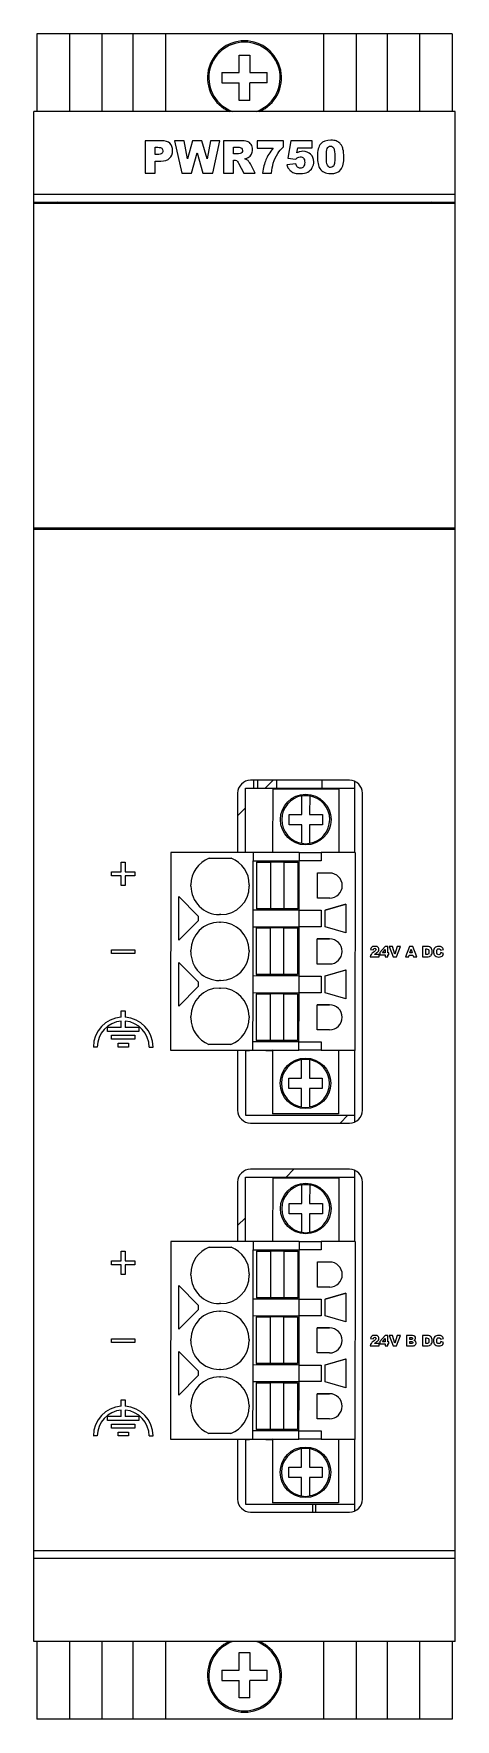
# Model space of a CAD drawing. Header units: inches. Extents: x 0 to 32, y 0 to 130.
import ezdxf

# ---------------------------------------------------------------- set-up
doc = ezdxf.new("R2010")
doc.units = ezdxf.units.IN
doc.header["$LTSCALE"] = 1.21
doc.header["$MEASUREMENT"] = 0
doc.layers.get('0').update_dxf_attribs({"linetype": 'CONTINUOUS'})
for name, color, linetype in [('02___PRT_ALL_AXES', 7, 'CONTINUOUS'), ('03___PRT_ALL_CURVES', 7, 'CONTINUOUS'), ('3_ALL_AXES', 7, 'CONTINUOUS')]:
    doc.layers.add(name, color=color, linetype=linetype)

msp = doc.modelspace()

# ---------------------------------------------------------------- linework, layer by layer
at = {"color": 7, "linetype": 'Continuous'}
for p, q in [((0, 130), (0, 124)), ((32, 130), (32, 124)), ((15.6, 127), (15.6, 128.35)), ((15.6, 128.35), (16.4, 128.35)), ((16.4, 128.35), (16.4, 127)), ((14.25, 127), (14.25, 126.2)), ((14.25, 127), (15.6, 127)), ((14.25, 126.2), (15.6, 126.2)), ((15.6, 124.85), (15.6, 126.2)), ((16.4, 127), (17.75, 127)), ((16.4, 124.85), (16.4, 126.2)), ((17.75, 126.2), (16.4, 126.2)), ((17.75, 126.2), (17.75, 127)), ((16.4, 124.85), (15.6, 124.85)), ((-0.25, 6), (-0.25, 124)), ((32.25, 124), (-0.25, 124)), ((32.25, 6), (32.25, 124)), ((32.25, 117.6), (-0.25, 117.6)), ((-0.25, 117), (32.25, 117)), ((32.25, 116.9), (-0.25, 116.9)), ((-0.25, 91.9), (32.25, 91.9)), ((-0.25, 91.8), (32.25, 91.8)), ((16.07, 66.85), (16.07, 71.82)), ((16.07, 71.82), (24.5, 71.82)), ((16.7, 72.42), (16.7, 71.82)), ((17, 72.42), (17, 71.82)), ((18.18, 71.74), (18.17, 66.85)), ((23.28, 71.73), (18.18, 71.74)), ((18.5, 71.82), (18.5, 72.42)), ((22, 71.82), (22, 72.42)), ((23.28, 71.73), (23.27, 66.83)), ((24.5, 66.84), (24.5, 72.32)), ((15.47, 71.42), (15.47, 66.85)), ((20.42, 69.79), (20.43, 71.21)), ((21.03, 71.21), (21.02, 69.79)), ((19.44, 68.98), (19.44, 69.79)), ((19.44, 69.79), (20.42, 69.79)), ((20.42, 68.98), (19.44, 68.98)), ((20.42, 67.56), (20.42, 68.98)), ((21.02, 69.79), (22.01, 69.79)), ((21.02, 68.98), (21.02, 67.56)), ((22.01, 68.98), (21.02, 68.98)), ((22.01, 69.79), (22.01, 68.98)), ((10.32, 66.85), (10.3, 51.6)), ((16.67, 66.85), (10.32, 66.85)), ((13.27, 66.41), (14.97, 66.41)), ((16.67, 66.85), (16.67, 66.21)), ((20.22, 66.84), (16.67, 66.85)), ((20.22, 66.84), (20.22, 66.2)), ((20.22, 66.84), (21.92, 66.84)), ((24.52, 66.84), (21.92, 66.84)), ((21.92, 66.84), (21.92, 66.2)), ((24.52, 66.84), (24.5, 51.59)), ((16.66, 61.13), (16.67, 66.21)), ((16.67, 66.21), (20.22, 66.2)), ((16.92, 66.11), (16.92, 62.51)), ((16.92, 66.11), (18, 66.11)), ((18, 66.11), (18, 62.51)), ((19.02, 66.11), (18, 66.11)), ((19.02, 66.11), (19.02, 62.51)), ((19.02, 66.11), (20.1, 66.11)), ((20.1, 66.11), (20.1, 62.51)), ((20.21, 61.12), (20.22, 66.2)), ((21.92, 66.2), (20.22, 66.2)), ((21.62, 65.27), (22.57, 65.27)), ((21.62, 63.33), (21.62, 65.27)), ((22.57, 65.26), (21.62, 65.26)), ((22.57, 65.27), (22.57, 65.26)), ((11.87, 64.26), (11.87, 64.36)), ((16.37, 64.36), (16.37, 64.26)), ((10.93, 60.09), (10.94, 63.45)), ((10.94, 63.45), (12.44, 61.95)), ((20.22, 62.4), (16.67, 62.41)), ((16.92, 62.51), (17.52, 62.51)), ((18, 62.51), (16.92, 62.51)), ((17.52, 62.51), (19.5, 62.5)), ((17.52, 62.51), (17.52, 62.51)), ((19.02, 62.51), (18, 62.51)), ((20.1, 62.51), (19.02, 62.51)), ((19.5, 62.51), (20.1, 62.5)), ((19.5, 62.5), (19.5, 62.51)), ((20.22, 62.4), (21.92, 62.4)), ((22.57, 63.33), (21.62, 63.33)), ((22.21, 61.11), (22.22, 62.41)), ((22.22, 62.41), (23.82, 62.87)), ((23.82, 62.86), (22.22, 62.4)), ((23.82, 62.87), (23.81, 60.65)), ((12.43, 61.59), (10.93, 60.09)), ((12.44, 61.95), (12.43, 61.59)), ((14.06, 61.48), (14.16, 61.48)), ((14.17, 62.06), (14.07, 62.06)), ((16.66, 61.13), (20.21, 61.12)), ((16.66, 56.05), (16.66, 61.13)), ((21.91, 61.12), (20.21, 61.12)), ((20.21, 56.04), (20.21, 61.12)), ((21.92, 62.4), (21.91, 61.12)), ((23.81, 60.65), (22.21, 61.11)), ((16.91, 61.03), (17.99, 61.03)), ((16.91, 61.03), (16.91, 57.43)), ((19.01, 61.03), (17.99, 61.03)), ((17.99, 61.03), (17.99, 57.43)), ((19.01, 61.03), (20.09, 61.03)), ((19.01, 61.03), (19.01, 57.43)), ((20.09, 61.03), (20.09, 57.43)), ((21.61, 60.19), (22.56, 60.19)), ((21.61, 58.25), (21.61, 60.19)), ((22.56, 60.18), (21.61, 60.18)), ((22.56, 60.19), (22.56, 60.18)), ((11.86, 59.18), (11.86, 59.28)), ((16.36, 59.28), (16.36, 59.18)), ((10.93, 55.01), (10.93, 58.37)), ((10.93, 58.37), (12.43, 56.87)), ((20.21, 57.32), (16.66, 57.33)), ((16.91, 57.43), (17.51, 57.43)), ((17.99, 57.43), (16.91, 57.43)), ((17.51, 57.43), (19.49, 57.42)), ((17.51, 57.43), (17.51, 57.43)), ((19.01, 57.43), (17.99, 57.43)), ((20.09, 57.43), (19.01, 57.43)), ((19.49, 57.43), (20.09, 57.42)), ((19.49, 57.42), (19.49, 57.43)), ((20.21, 57.32), (21.91, 57.32)), ((22.56, 58.25), (21.61, 58.25)), ((21.91, 57.32), (21.91, 56.04)), ((22.21, 57.33), (23.81, 57.79)), ((23.81, 57.78), (22.21, 57.32)), ((22.21, 56.03), (22.21, 57.33)), ((23.81, 57.79), (23.81, 55.57)), ((12.43, 56.51), (10.93, 55.01)), ((12.43, 56.87), (12.43, 56.51)), ((14.16, 56.98), (14.06, 56.98)), ((14.06, 56.4), (14.16, 56.4)), ((16.65, 51.61), (16.66, 56.05)), ((16.66, 56.05), (20.21, 56.04)), ((16.91, 55.95), (16.9, 52.35)), ((16.91, 55.95), (17.99, 55.95)), ((17.99, 55.95), (17.98, 52.35)), ((19.01, 55.95), (17.99, 55.95)), ((19.01, 55.95), (19, 52.35)), ((19.01, 55.95), (20.09, 55.95)), ((20.09, 55.95), (20.08, 52.35)), ((20.2, 51.6), (20.21, 56.04)), ((21.91, 56.04), (20.21, 56.04)), ((23.81, 55.57), (22.21, 56.03)), ((21.6, 53.17), (21.61, 55.11)), ((21.61, 55.11), (22.56, 55.11)), ((22.56, 55.1), (21.61, 55.1)), ((22.56, 55.11), (22.56, 55.1)), ((11.86, 54.1), (11.86, 54.2)), ((16.36, 54.2), (16.36, 54.1)), ((14.95, 52.05), (13.26, 52.05)), ((20.2, 52.24), (16.65, 52.25)), ((16.9, 52.35), (17.5, 52.35)), ((17.98, 52.35), (16.9, 52.35)), ((17.5, 52.35), (19.48, 52.34)), ((17.5, 52.35), (17.5, 52.35)), ((19, 52.35), (17.98, 52.35)), ((20.08, 52.35), (19, 52.35)), ((19.48, 52.35), (20.08, 52.34)), ((19.48, 52.34), (19.48, 52.35)), ((20.2, 52.24), (21.9, 52.24)), ((22.55, 53.17), (21.6, 53.17)), ((21.9, 52.24), (21.9, 51.6)), ((10.3, 51.61), (16.65, 51.61)), ((17.73, 51.59), (10.3, 51.6)), ((15.47, 51.6), (15.47, 46.98)), ((16.07, 51.6), (16.07, 46.58)), ((16.07, 51.58), (16.38, 51.58)), ((16.38, 51.6), (16.38, 51.58)), ((16.65, 51.61), (20.2, 51.6)), ((17.64, 51.59), (17.64, 51.58)), ((17.64, 51.58), (18.15, 51.58)), ((18.15, 51.59), (17.73, 51.59)), ((17.73, 51.59), (17.73, 51.59)), ((23.25, 51.59), (18.15, 51.6)), ((18.15, 51.6), (18.15, 46.69)), ((21.9, 51.6), (20.2, 51.6)), ((20.4, 49.45), (20.4, 50.87)), ((21, 50.87), (21, 49.45)), ((21.9, 51.6), (24.5, 51.6)), ((23.25, 51.59), (23.25, 46.69)), ((24.5, 51.59), (23.75, 51.59)), ((24.5, 46.08), (24.5, 51.59)), ((19.41, 49.45), (20.4, 49.45)), ((19.41, 48.64), (19.41, 49.45)), ((21, 49.45), (21.99, 49.45)), ((21.99, 49.45), (21.99, 48.64)), ((20.4, 48.64), (19.41, 48.64)), ((20.4, 47.22), (20.4, 48.64)), ((21.99, 48.64), (21, 48.64)), ((21, 48.64), (21, 47.22)), ((16.07, 46.58), (24.5, 46.58)), ((23.25, 46.69), (18.15, 46.7)), ((23.25, 46.69), (18.15, 46.69)), ((16.07, 41.82), (24.5, 41.82)), ((16.07, 36.85), (16.07, 41.82)), ((18.18, 41.74), (18.17, 36.85)), ((23.28, 41.73), (18.18, 41.74)), ((23.28, 41.73), (23.27, 36.83)), ((24.5, 36.84), (24.5, 42.32)), ((15.47, 41.42), (15.47, 36.85)), ((20.42, 39.79), (20.43, 41.21)), ((21.03, 41.21), (21.02, 39.79)), ((19.44, 39.79), (20.42, 39.79)), ((19.44, 38.98), (19.44, 39.79)), ((21.02, 39.79), (22.01, 39.79)), ((22.01, 39.79), (22.01, 38.98)), ((20.42, 38.98), (19.44, 38.98)), ((20.42, 37.56), (20.42, 38.98)), ((22.01, 38.98), (21.02, 38.98)), ((21.02, 38.98), (21.02, 37.56)), ((10.32, 36.85), (10.3, 21.6)), ((16.67, 36.85), (10.32, 36.85)), ((13.27, 36.41), (14.97, 36.41)), ((20.22, 36.84), (16.67, 36.85)), ((16.67, 36.85), (16.67, 36.21)), ((20.22, 36.84), (21.92, 36.84)), ((20.22, 36.84), (20.22, 36.2)), ((24.52, 36.84), (21.92, 36.84)), ((21.92, 36.84), (21.92, 36.2)), ((24.52, 36.84), (24.5, 21.59)), ((16.66, 31.13), (16.67, 36.21)), ((16.67, 36.21), (20.22, 36.2)), ((16.92, 36.11), (18, 36.11)), ((16.92, 36.11), (16.92, 32.51)), ((19.02, 36.11), (18, 36.11)), ((18, 36.11), (18, 32.51)), ((19.02, 36.11), (20.1, 36.11)), ((19.02, 36.11), (19.02, 32.51)), ((20.1, 36.11), (20.1, 32.51)), ((20.21, 31.12), (20.22, 36.2)), ((21.92, 36.2), (20.22, 36.2)), ((21.62, 35.27), (22.57, 35.27)), ((21.62, 33.33), (21.62, 35.27)), ((22.57, 35.26), (21.62, 35.26)), ((22.57, 35.27), (22.57, 35.26)), ((11.87, 34.26), (11.87, 34.36)), ((16.37, 34.36), (16.37, 34.26)), ((10.93, 30.09), (10.94, 33.45)), ((10.94, 33.45), (12.44, 31.95)), ((16.92, 32.51), (17.52, 32.51)), ((18, 32.51), (16.92, 32.51)), ((17.52, 32.51), (19.5, 32.5)), ((17.52, 32.51), (17.52, 32.51)), ((19.02, 32.51), (18, 32.51)), ((20.1, 32.51), (19.02, 32.51)), ((19.5, 32.51), (20.1, 32.5)), ((19.5, 32.5), (19.5, 32.51)), ((22.57, 33.33), (21.62, 33.33)), ((22.22, 32.41), (23.82, 32.87)), ((23.82, 32.86), (22.22, 32.4)), ((23.82, 32.87), (23.81, 30.65)), ((12.43, 31.59), (10.93, 30.09)), ((12.44, 31.95), (12.43, 31.59)), ((14.06, 31.48), (14.16, 31.48)), ((14.17, 32.06), (14.07, 32.06)), ((20.22, 32.4), (16.67, 32.41)), ((20.22, 32.4), (21.92, 32.4)), ((21.92, 32.4), (21.91, 31.12)), ((22.21, 31.11), (22.22, 32.41)), ((16.66, 31.13), (20.21, 31.12)), ((16.66, 26.05), (16.66, 31.13)), ((16.91, 31.03), (17.99, 31.03)), ((16.91, 31.03), (16.91, 27.43)), ((19.01, 31.03), (17.99, 31.03)), ((17.99, 31.03), (17.99, 27.43)), ((19.01, 31.03), (20.09, 31.03)), ((19.01, 31.03), (19.01, 27.43)), ((20.09, 31.03), (20.09, 27.43)), ((21.91, 31.12), (20.21, 31.12)), ((20.21, 26.04), (20.21, 31.12)), ((21.61, 30.19), (22.56, 30.19)), ((21.61, 28.25), (21.61, 30.19)), ((22.56, 30.18), (21.61, 30.18)), ((23.81, 30.65), (22.21, 31.11)), ((22.56, 30.19), (22.56, 30.18)), ((11.86, 29.18), (11.86, 29.28)), ((16.36, 29.28), (16.36, 29.18)), ((10.93, 28.37), (12.43, 26.87)), ((10.93, 25.01), (10.93, 28.37)), ((20.21, 27.32), (16.66, 27.33)), ((16.91, 27.43), (17.51, 27.43)), ((17.99, 27.43), (16.91, 27.43)), ((17.51, 27.43), (19.49, 27.42)), ((17.51, 27.43), (17.51, 27.43)), ((19.01, 27.43), (17.99, 27.43)), ((20.09, 27.43), (19.01, 27.43)), ((19.49, 27.43), (20.09, 27.42)), ((19.49, 27.42), (19.49, 27.43)), ((20.21, 27.32), (21.91, 27.32)), ((22.56, 28.25), (21.61, 28.25)), ((21.91, 27.32), (21.91, 26.04)), ((22.21, 27.33), (23.81, 27.79)), ((23.81, 27.78), (22.21, 27.32)), ((22.21, 26.03), (22.21, 27.33)), ((23.81, 27.79), (23.81, 25.57)), ((12.43, 26.51), (10.93, 25.01)), ((12.43, 26.87), (12.43, 26.51)), ((14.16, 26.98), (14.06, 26.98)), ((14.06, 26.4), (14.16, 26.4)), ((16.65, 21.61), (16.66, 26.05)), ((16.66, 26.05), (20.21, 26.04)), ((20.2, 21.6), (20.21, 26.04)), ((21.91, 26.04), (20.21, 26.04)), ((23.81, 25.57), (22.21, 26.03)), ((16.91, 25.95), (16.9, 22.35)), ((16.91, 25.95), (17.99, 25.95)), ((17.99, 25.95), (17.98, 22.35)), ((19.01, 25.95), (17.99, 25.95)), ((19.01, 25.95), (19, 22.35)), ((19.01, 25.95), (20.09, 25.95)), ((20.09, 25.95), (20.08, 22.35)), ((21.6, 23.17), (21.61, 25.11)), ((21.61, 25.11), (22.56, 25.11)), ((22.56, 25.1), (21.61, 25.1)), ((22.56, 25.11), (22.56, 25.1)), ((11.86, 24.1), (11.86, 24.2)), ((16.36, 24.2), (16.36, 24.1)), ((20.2, 22.24), (16.65, 22.25)), ((16.9, 22.35), (17.5, 22.35)), ((17.98, 22.35), (16.9, 22.35)), ((17.5, 22.35), (19.48, 22.34)), ((17.5, 22.35), (17.5, 22.35)), ((19, 22.35), (17.98, 22.35)), ((20.08, 22.35), (19, 22.35)), ((19.48, 22.35), (20.08, 22.34)), ((19.48, 22.34), (19.48, 22.35)), ((20.2, 22.24), (21.9, 22.24)), ((22.55, 23.17), (21.6, 23.17)), ((21.9, 22.24), (21.9, 21.6)), ((10.3, 21.61), (16.65, 21.61)), ((17.73, 21.59), (10.3, 21.6)), ((14.95, 22.05), (13.26, 22.05)), ((15.47, 21.6), (15.47, 16.98)), ((16.07, 21.6), (16.07, 16.58)), ((16.07, 21.58), (16.38, 21.58)), ((16.38, 21.6), (16.38, 21.58)), ((16.65, 21.61), (20.2, 21.6)), ((17.64, 21.59), (17.64, 21.58)), ((17.64, 21.58), (18.15, 21.58)), ((18.15, 21.59), (17.73, 21.59)), ((17.73, 21.59), (17.73, 21.59)), ((23.25, 21.59), (18.15, 21.6)), ((18.15, 21.6), (18.15, 16.69)), ((21.9, 21.6), (20.2, 21.6)), ((20.4, 19.45), (20.4, 20.87)), ((21, 20.87), (21, 19.45)), ((21.9, 21.6), (24.5, 21.6)), ((23.25, 21.59), (23.25, 16.69)), ((24.5, 21.59), (23.75, 21.59)), ((24.5, 16.08), (24.5, 21.59)), ((19.41, 19.45), (20.4, 19.45)), ((19.41, 18.64), (19.41, 19.45)), ((20.4, 18.64), (19.41, 18.64)), ((20.4, 17.22), (20.4, 18.64)), ((21, 19.45), (21.99, 19.45)), ((21.99, 18.64), (21, 18.64)), ((21, 18.64), (21, 17.22)), ((21.99, 19.45), (21.99, 18.64)), ((16.07, 16.58), (24.5, 16.58)), ((23.25, 16.69), (18.15, 16.7)), ((23.25, 16.69), (18.15, 16.69)), ((21.5, 15.98), (21.5, 16.58)), ((32.25, 13), (-0.25, 13)), ((32.25, 12.4), (-0.25, 12.4)), ((32.25, 6), (-0.25, 6)), ((0, 6), (0, 0)), ((32, 6), (32, 0)), ((15.6, 5.15), (16.4, 5.15)), ((15.6, 3.8), (15.6, 5.15)), ((16.4, 5.15), (16.4, 3.8)), ((14.25, 3.8), (15.6, 3.8)), ((14.25, 3.8), (14.25, 3)), ((14.25, 3), (15.6, 3)), ((15.6, 1.65), (15.6, 3)), ((16.4, 3.8), (17.75, 3.8)), ((17.75, 3), (16.4, 3)), ((16.4, 1.65), (16.4, 3)), ((17.75, 3), (17.75, 3.8)), ((16.4, 1.65), (15.6, 1.65))]:
    msp.add_line(p, q, dxfattribs=at)
at = {"color": 2, "linetype": 'Continuous'}
for p, q in [((15.46, 116.9), (15.56, 117)), ((31.26, 116.9), (31.36, 117)), ((6.16, 91.8), (6.26, 91.9)), ((21.97, 91.8), (22.07, 91.9)), ((17.6, 71.82), (18.2, 72.42)), ((15.47, 69.69), (16.07, 70.29)), ((23.37, 45.98), (23.97, 46.58)), ((19.21, 41.82), (19.81, 42.42)), ((15.47, 38.08), (16.07, 38.68))]:
    msp.add_line(p, q, dxfattribs=at)
at = {"color": 7, "linetype": 'Continuous'}
for centre in [(20.72, 69.39), (20.7, 49.05), (20.72, 39.39), (20.7, 19.05)]:
    msp.add_circle(centre, 1.95, dxfattribs=at)
for centre, radius, start, end in [((16, 126.6), 2.85, 293.7203, 246.2797), ((16, 126.6), 2.75, 288.8396, 251.1604), ((1.55, 116), 1, 90, 114.4508), ((30.45, 116), 1, 65.5492, 90), ((1.55, 92.8), 1, 245.5492, 270), ((30.45, 92.8), 1, 270, 294.4508), ((20.72, 69.39), 1.85, 99.2655, 260.6007), ((20.72, 69.38), 1.85, 80.6007, 99.2655), ((20.72, 69.39), 1.85, 279.2655, 80.6007), ((14.07, 64.36), 2.2, 111.2131, 179.9331), ((14.17, 64.36), 2.2, 359.9331, 68.6531), ((20.72, 69.38), 1.85, 260.6007, 279.2655), ((22.57, 64.3), 0.968, 269.9331, 89.9331), ((14.07, 64.26), 2.2, 179.9331, 269.9331), ((14.17, 64.26), 2.2, 269.9331, 359.9331), ((14.06, 59.28), 2.2, 89.9331, 179.9331), ((14.16, 59.28), 2.2, 359.9331, 89.9331), ((22.56, 59.22), 0.968, 269.9331, 89.9331), ((14.06, 59.18), 2.2, 179.9331, 269.9331), ((14.16, 59.18), 2.2, 269.9331, 359.9331), ((14.06, 54.2), 2.2, 89.9331, 179.9331), ((14.16, 54.2), 2.2, 359.9331, 89.9331), ((22.56, 54.14), 0.968, 269.9331, 89.9331), ((14.06, 54.1), 2.2, 179.9331, 248.6531), ((14.16, 54.1), 2.2, 291.2131, 359.9331), ((20.7, 49.05), 1.85, 99.2655, 260.6007), ((20.7, 49.04), 1.85, 80.6007, 99.2655), ((20.7, 49.05), 1.85, 279.2655, 80.6007), ((20.7, 49.04), 1.85, 260.6007, 279.2655), ((20.72, 39.39), 1.85, 99.2655, 260.6007), ((20.72, 39.38), 1.85, 80.6007, 99.2655), ((20.72, 39.39), 1.85, 279.2655, 80.6007), ((14.07, 34.36), 2.2, 111.2131, 179.9331), ((14.17, 34.36), 2.2, 359.9331, 68.6531), ((20.72, 39.38), 1.85, 260.6007, 279.2655), ((22.57, 34.3), 0.968, 269.9331, 89.9331), ((14.07, 34.26), 2.2, 179.9331, 269.9331), ((14.17, 34.26), 2.2, 269.9331, 359.9331), ((14.06, 29.28), 2.2, 89.9331, 179.9331), ((14.16, 29.28), 2.2, 359.9331, 89.9331), ((22.56, 29.22), 0.968, 269.9331, 89.9331), ((14.06, 29.18), 2.2, 179.9331, 269.9331), ((14.16, 29.18), 2.2, 269.9331, 359.9331), ((14.06, 24.2), 2.2, 89.9331, 179.9331), ((14.16, 24.2), 2.2, 359.9331, 89.9331), ((22.56, 24.14), 0.968, 269.9331, 89.9331), ((14.06, 24.1), 2.2, 179.9331, 248.6531), ((14.16, 24.1), 2.2, 291.2131, 359.9331), ((20.7, 19.05), 1.85, 99.2655, 260.6007), ((20.7, 19.04), 1.85, 80.6007, 99.2655), ((20.7, 19.05), 1.85, 279.2655, 80.6007), ((20.7, 19.04), 1.85, 260.6007, 279.2655), ((16, 3.4), 2.85, 113.7203, 66.2797), ((16, 3.4), 2.75, 108.8396, 71.1604)]:
    msp.add_arc(centre, radius, start, end, dxfattribs=at)
at = {"layer": '02___PRT_ALL_AXES', "color": 7, "linetype": 'Continuous'}
for p, q in [((32, 130), (0, 130)), ((2.5, 130), (2.5, 124)), ((5, 130), (5, 124)), ((7.4, 130), (7.4, 124)), ((9.9, 130), (9.9, 124)), ((22.1, 130), (22.1, 124)), ((24.6, 130), (24.6, 124)), ((27, 130), (27, 124)), ((29.5, 130), (29.5, 124)), ((24.1, 72.42), (16.47, 72.42)), ((25.1, 46.98), (25.1, 71.42)), ((16.47, 45.98), (24.1, 45.98)), ((24.1, 42.42), (16.47, 42.42)), ((25.1, 16.98), (25.1, 41.42)), ((16.47, 15.98), (24.1, 15.98)), ((2.5, 6), (2.5, 0)), ((5, 6), (5, 0)), ((7.4, 6), (7.4, 0)), ((9.9, 6), (9.9, 0)), ((22.1, 6), (22.1, 0)), ((24.6, 6), (24.6, 0)), ((27, 6), (27, 0)), ((29.5, 6), (29.5, 0)), ((32, 0), (0, 0))]:
    msp.add_line(p, q, dxfattribs=at)
for centre, start, end in [((16.47, 71.42), 90, 180), ((24.1, 71.42), 0, 90), ((16.47, 46.98), 180, 270), ((24.1, 46.98), 270, 0), ((16.47, 41.42), 90, 180), ((24.1, 41.42), 0, 90), ((16.47, 16.98), 180, 270), ((24.1, 16.98), 270, 0)]:
    msp.add_arc(centre, 1, start, end, dxfattribs=at)
at = {"layer": '03___PRT_ALL_CURVES', "color": 4, "linetype": 'Continuous'}
for p, q in [((8.34, 121.75), (8.34, 119.25)), ((9.62, 121.75), (8.34, 121.75)), ((9.11, 120.68), (9.11, 121.24)), ((9.11, 121.24), (9.33, 121.24)), ((10.61, 121.75), (11.16, 119.25)), ((11.34, 121.75), (10.61, 121.75)), ((11.6, 120.35), (11.34, 121.75)), ((11.99, 121.75), (11.6, 120.35)), ((12.72, 121.75), (11.99, 121.75)), ((13.11, 120.35), (12.72, 121.75)), ((13.37, 121.75), (13.11, 120.35)), ((14.1, 121.75), (13.37, 121.75)), ((13.55, 119.25), (14.1, 121.75)), ((14.37, 121.75), (14.37, 119.25)), ((15.65, 121.75), (14.37, 121.75)), ((15.14, 120.74), (15.14, 121.25)), ((15.14, 121.25), (15.48, 121.25)), ((16.97, 121.75), (16.97, 121.16)), ((19, 121.75), (16.97, 121.75)), ((16.97, 121.16), (18.21, 121.16)), ((19, 121.28), (19, 121.75)), ((19.57, 121.75), (19.35, 120.41)), ((21.22, 121.75), (19.57, 121.75)), ((20.04, 120.82), (20.1, 121.2)), ((20.1, 121.2), (21.22, 121.2)), ((21.22, 121.2), (21.22, 121.75)), ((9.3, 120.68), (9.11, 120.68)), ((9.11, 119.25), (9.11, 120.18)), ((9.11, 120.18), (9.54, 120.18)), ((11.92, 119.25), (12.36, 120.82)), ((12.36, 120.82), (12.79, 119.25)), ((15.47, 120.74), (15.14, 120.74)), ((15.14, 119.25), (15.14, 120.26)), ((15.14, 120.26), (15.21, 120.26)), ((15.54, 120.01), (15.95, 119.25)), ((16.83, 119.25), (16.45, 119.97)), ((19.96, 119.97), (19.26, 119.9)), ((19.35, 120.41), (19.94, 120.32)), ((8.34, 119.25), (9.11, 119.25)), ((11.16, 119.25), (11.92, 119.25)), ((12.79, 119.25), (13.55, 119.25)), ((14.37, 119.25), (15.14, 119.25)), ((15.95, 119.25), (16.83, 119.25)), ((17.39, 119.25), (18.09, 119.25)), ((5.75, 65.05), (5.75, 65.35)), ((5.75, 65.35), (6.5, 65.35)), ((6.5, 65.05), (5.75, 65.05)), ((6.5, 65.35), (6.5, 66.1)), ((6.5, 66.1), (6.8, 66.1)), ((6.5, 64.3), (6.5, 65.05)), ((6.8, 66.1), (6.8, 65.35)), ((6.8, 65.35), (7.55, 65.35)), ((6.8, 65.05), (6.8, 64.3)), ((7.55, 65.05), (6.8, 65.05)), ((7.55, 65.35), (7.55, 65.05)), ((6.8, 64.3), (6.5, 64.3)), ((5.75, 59.05), (5.75, 59.35)), ((5.75, 59.35), (7.55, 59.35)), ((7.55, 59.05), (5.75, 59.05)), ((7.55, 59.35), (7.55, 59.05)), ((25.7, 58.8), (26.37, 58.8)), ((25.72, 59.36), (25.94, 59.34)), ((26.02, 58.98), (26.07, 59.03)), ((26.37, 58.98), (26.02, 58.98)), ((26.07, 59.03), (26.16, 59.09)), ((26.37, 58.8), (26.37, 58.98)), ((26.84, 59.61), (26.44, 59.13)), ((26.44, 59.13), (26.44, 58.95)), ((26.44, 58.95), (26.84, 58.95)), ((26.63, 59.12), (26.84, 59.37)), ((26.84, 59.12), (26.63, 59.12)), ((27.04, 59.61), (26.84, 59.61)), ((26.84, 59.37), (26.84, 59.12)), ((26.84, 58.95), (26.84, 58.8)), ((26.84, 58.8), (27.04, 58.8)), ((27.04, 59.12), (27.04, 59.61)), ((27.14, 59.12), (27.04, 59.12)), ((27.04, 58.95), (27.14, 58.95)), ((27.04, 58.8), (27.04, 58.95)), ((27.14, 58.95), (27.14, 59.12)), ((27.42, 59.6), (27.16, 59.6)), ((27.16, 59.6), (27.47, 58.8)), ((27.6, 59.02), (27.42, 59.6)), ((27.47, 58.8), (27.73, 58.8)), ((27.78, 59.6), (27.6, 59.02)), ((27.73, 58.8), (28.03, 59.6)), ((28.03, 59.6), (27.78, 59.6)), ((28.71, 59.6), (28.41, 58.8)), ((28.41, 58.8), (28.66, 58.8)), ((28.66, 58.8), (28.7, 58.93)), ((28.7, 58.93), (28.98, 58.93)), ((28.98, 59.6), (28.71, 59.6)), ((28.75, 59.11), (28.84, 59.39)), ((28.93, 59.11), (28.75, 59.11)), ((28.84, 59.39), (28.93, 59.11)), ((29.28, 58.8), (28.98, 59.6)), ((28.98, 58.93), (29.02, 58.8)), ((29.02, 58.8), (29.28, 58.8)), ((30.1, 59.6), (29.73, 59.6)), ((29.73, 59.6), (29.73, 58.8)), ((29.73, 58.8), (30.1, 58.8)), ((29.98, 59.42), (30.04, 59.42)), ((29.98, 58.98), (29.98, 59.42)), ((30.04, 58.98), (29.98, 58.98)), ((31.1, 59.37), (31.12, 59.32)), ((31.12, 59.32), (31.34, 59.36)), ((31.35, 59.06), (31.13, 59.13)), ((6.5, 54.15), (6.5, 54.65)), ((6.5, 54.65), (6.8, 54.65)), ((6.8, 54.65), (6.8, 54.15)), ((5.45, 53.05), (5.45, 53.35)), ((6.5, 53.35), (5.45, 53.35)), ((6.5, 53.35), (6.5, 53.84)), ((6.8, 53.84), (6.8, 53.35)), ((7.85, 53.35), (6.8, 53.35)), ((7.85, 53.35), (7.85, 53.05)), ((7.85, 53.05), (5.45, 53.05)), ((5.75, 52.45), (5.75, 52.75)), ((5.75, 52.75), (7.55, 52.75)), ((7.55, 52.45), (5.75, 52.45)), ((6.25, 52.15), (7.05, 52.15)), ((6.25, 51.85), (6.25, 52.15)), ((7.05, 52.15), (7.05, 51.85)), ((7.55, 52.75), (7.55, 52.45)), ((4.65, 51.85), (4.35, 51.85)), ((7.05, 51.85), (6.25, 51.85)), ((8.65, 51.85), (8.95, 51.85)), ((5.75, 35.35), (6.5, 35.35)), ((5.75, 35.05), (5.75, 35.35)), ((6.5, 36.1), (6.8, 36.1)), ((6.5, 35.35), (6.5, 36.1)), ((6.8, 36.1), (6.8, 35.35)), ((6.8, 35.35), (7.55, 35.35)), ((7.55, 35.35), (7.55, 35.05)), ((6.5, 35.05), (5.75, 35.05)), ((6.5, 34.3), (6.5, 35.05)), ((6.8, 34.3), (6.5, 34.3)), ((7.55, 35.05), (6.8, 35.05)), ((6.8, 35.05), (6.8, 34.3)), ((5.75, 29.35), (7.55, 29.35)), ((5.75, 29.05), (5.75, 29.35)), ((7.55, 29.05), (5.75, 29.05)), ((7.55, 29.35), (7.55, 29.05)), ((25.7, 28.8), (26.37, 28.8)), ((25.72, 29.36), (25.94, 29.34)), ((26.02, 28.98), (26.07, 29.03)), ((26.37, 28.98), (26.02, 28.98)), ((26.07, 29.03), (26.16, 29.09)), ((26.37, 28.8), (26.37, 28.98)), ((26.84, 29.61), (26.44, 29.13)), ((26.44, 29.13), (26.44, 28.95)), ((26.44, 28.95), (26.84, 28.95)), ((26.63, 29.12), (26.84, 29.37)), ((26.84, 29.12), (26.63, 29.12)), ((27.04, 29.61), (26.84, 29.61)), ((26.84, 29.37), (26.84, 29.12)), ((26.84, 28.95), (26.84, 28.8)), ((26.84, 28.8), (27.04, 28.8)), ((27.04, 29.12), (27.04, 29.61)), ((27.14, 29.12), (27.04, 29.12)), ((27.04, 28.95), (27.14, 28.95)), ((27.04, 28.8), (27.04, 28.95)), ((27.14, 28.95), (27.14, 29.12)), ((27.42, 29.6), (27.16, 29.6)), ((27.16, 29.6), (27.47, 28.8)), ((27.6, 29.02), (27.42, 29.6)), ((27.47, 28.8), (27.73, 28.8)), ((27.78, 29.6), (27.6, 29.02)), ((27.73, 28.8), (28.03, 29.6)), ((28.03, 29.6), (27.78, 29.6)), ((28.95, 29.6), (28.49, 29.6)), ((28.49, 29.6), (28.49, 28.8)), ((28.49, 28.8), (28.91, 28.8)), ((28.74, 29.44), (28.84, 29.44)), ((28.74, 29.29), (28.74, 29.44)), ((28.84, 29.29), (28.74, 29.29)), ((28.74, 29.13), (28.86, 29.13)), ((28.74, 28.97), (28.74, 29.13)), ((28.86, 28.97), (28.74, 28.97)), ((28.91, 28.8), (29.02, 28.81)), ((30.1, 29.6), (29.73, 29.6)), ((29.73, 29.6), (29.73, 28.8)), ((29.73, 28.8), (30.1, 28.8)), ((29.98, 29.42), (30.04, 29.42)), ((29.98, 28.98), (29.98, 29.42)), ((30.04, 28.98), (29.98, 28.98)), ((31.1, 29.37), (31.12, 29.32)), ((31.12, 29.32), (31.34, 29.36)), ((31.35, 29.06), (31.13, 29.13)), ((6.5, 24.64), (6.8, 24.64)), ((6.5, 24.15), (6.5, 24.64)), ((6.5, 23.35), (6.5, 23.84)), ((6.8, 24.64), (6.8, 24.15)), ((6.8, 23.84), (6.8, 23.35)), ((6.5, 23.35), (5.45, 23.35)), ((5.45, 23.05), (5.45, 23.35)), ((7.85, 23.05), (5.45, 23.05)), ((5.75, 22.75), (7.55, 22.75)), ((5.75, 22.45), (5.75, 22.75)), ((7.55, 22.45), (5.75, 22.45)), ((6.25, 22.15), (7.05, 22.15)), ((6.25, 21.85), (6.25, 22.15)), ((7.85, 23.35), (6.8, 23.35)), ((7.05, 22.15), (7.05, 21.85)), ((7.55, 22.75), (7.55, 22.45)), ((7.85, 23.35), (7.85, 23.05)), ((4.65, 21.85), (4.35, 21.85)), ((7.05, 21.85), (6.25, 21.85)), ((8.65, 21.85), (8.95, 21.85))]:
    msp.add_line(p, q, dxfattribs=at)
for centre, radius, start, end in [((6.65, 51.85), 2.3, 93.7393, 180), ((6.65, 51.85), 2, 94.3012, 180), ((6.65, 51.85), 2.3, 0, 86.2607), ((6.65, 51.85), 2, 0, 85.6988), ((6.65, 21.85), 2.3, 93.7393, 180.0366), ((6.65, 21.85), 2, 94.3012, 180.0366), ((6.65, 21.85), 2.3, 0.0366, 86.2607), ((6.65, 21.85), 2, 0.0366, 85.6988)]:
    msp.add_arc(centre, radius, start, end, dxfattribs=at)
for points in [[(9.33, 121.24), (9.48, 121.24), (9.58, 121.21), (9.63, 121.16)], [(10.25, 121.55), (10.11, 121.68), (9.9, 121.75), (9.62, 121.75)], [(9.71, 120.96), (9.71, 120.88), (9.68, 120.81), (9.62, 120.76)], [(9.63, 121.16), (9.68, 121.11), (9.71, 121.04), (9.71, 120.96)], [(10.23, 120.39), (10.38, 120.53), (10.46, 120.73), (10.46, 120.98)], [(10.46, 120.98), (10.46, 121.23), (10.39, 121.42), (10.25, 121.55)], [(15.48, 121.25), (15.62, 121.25), (15.72, 121.22), (15.77, 121.18)], [(16.2, 121.69), (16.08, 121.73), (15.89, 121.75), (15.65, 121.75)], [(15.77, 121.18), (15.82, 121.14), (15.85, 121.07), (15.85, 120.99)], [(15.85, 120.99), (15.85, 120.94), (15.83, 120.89), (15.8, 120.85)], [(16.51, 121.46), (16.43, 121.57), (16.33, 121.65), (16.2, 121.69)], [(16.62, 121.06), (16.62, 121.21), (16.58, 121.35), (16.51, 121.46)], [(16.53, 120.7), (16.59, 120.8), (16.62, 120.92), (16.62, 121.06)], [(18.21, 121.16), (17.95, 120.85), (17.77, 120.55), (17.65, 120.28)], [(18.56, 120.76), (18.68, 120.95), (18.82, 121.12), (19, 121.28)], [(20.27, 120.9), (20.2, 120.88), (20.12, 120.86), (20.04, 120.82)], [(20.5, 120.93), (20.42, 120.93), (20.35, 120.92), (20.27, 120.9)], [(21.1, 120.7), (20.95, 120.85), (20.75, 120.93), (20.5, 120.93)], [(21.88, 121.51), (21.7, 121.32), (21.62, 120.98), (21.62, 120.51)], [(22.66, 121.79), (22.31, 121.79), (22.05, 121.7), (21.88, 121.51)], [(22.31, 120.51), (22.31, 120.82), (22.33, 121.04), (22.38, 121.15)], [(22.38, 121.15), (22.44, 121.27), (22.52, 121.33), (22.63, 121.33)], [(22.63, 121.33), (22.75, 121.33), (22.83, 121.27), (22.89, 121.16)], [(23.07, 121.73), (22.96, 121.77), (22.82, 121.79), (22.66, 121.79)], [(22.89, 121.16), (22.94, 121.04), (22.97, 120.82), (22.97, 120.49)], [(23.34, 121.57), (23.27, 121.63), (23.18, 121.69), (23.07, 121.73)], [(23.5, 121.36), (23.46, 121.43), (23.4, 121.5), (23.34, 121.57)], [(23.59, 121.1), (23.57, 121.2), (23.54, 121.28), (23.5, 121.36)], [(23.66, 120.52), (23.66, 120.72), (23.64, 120.91), (23.59, 121.1)], [(9.62, 120.76), (9.56, 120.71), (9.45, 120.68), (9.3, 120.68)], [(9.54, 120.18), (9.85, 120.18), (10.08, 120.25), (10.23, 120.39)], [(15.21, 120.26), (15.28, 120.26), (15.34, 120.24), (15.4, 120.21)], [(15.4, 120.21), (15.44, 120.18), (15.49, 120.11), (15.54, 120.01)], [(15.67, 120.77), (15.57, 120.75), (15.5, 120.74), (15.47, 120.74)], [(15.8, 120.85), (15.76, 120.81), (15.72, 120.78), (15.67, 120.77)], [(16.02, 120.35), (16.13, 120.38), (16.22, 120.41), (16.29, 120.45)], [(16.22, 120.26), (16.18, 120.29), (16.11, 120.32), (16.02, 120.35)], [(16.34, 120.13), (16.29, 120.2), (16.25, 120.24), (16.22, 120.26)], [(16.29, 120.45), (16.39, 120.51), (16.47, 120.6), (16.53, 120.7)], [(16.45, 119.97), (16.43, 120.01), (16.4, 120.06), (16.34, 120.13)], [(17.65, 120.28), (17.53, 120), (17.45, 119.66), (17.39, 119.25)], [(18.09, 119.25), (18.11, 119.54), (18.15, 119.8), (18.22, 120.01)], [(18.22, 120.01), (18.3, 120.29), (18.41, 120.54), (18.56, 120.76)], [(19.26, 119.9), (19.29, 119.78), (19.34, 119.68), (19.39, 119.6)], [(19.39, 119.6), (19.44, 119.53), (19.51, 119.45), (19.59, 119.39)], [(19.94, 120.32), (20, 120.38), (20.05, 120.43), (20.1, 120.45)], [(20.08, 119.72), (20.02, 119.78), (19.98, 119.86), (19.96, 119.97)], [(20.31, 119.63), (20.22, 119.63), (20.14, 119.66), (20.08, 119.72)], [(20.1, 120.45), (20.16, 120.48), (20.22, 120.5), (20.29, 120.5)], [(20.29, 120.5), (20.4, 120.5), (20.48, 120.46), (20.54, 120.4)], [(20.54, 119.74), (20.48, 119.67), (20.4, 119.63), (20.31, 119.63)], [(20.54, 120.4), (20.61, 120.33), (20.64, 120.22), (20.64, 120.07)], [(20.64, 120.07), (20.64, 119.92), (20.61, 119.81), (20.54, 119.74)], [(20.88, 119.33), (21.02, 119.4), (21.14, 119.52), (21.22, 119.67)], [(21.34, 120.13), (21.34, 120.36), (21.26, 120.55), (21.1, 120.7)], [(21.22, 119.67), (21.3, 119.81), (21.34, 119.97), (21.34, 120.13)], [(21.62, 120.51), (21.62, 120.32), (21.63, 120.14), (21.67, 119.98)], [(21.67, 119.98), (21.7, 119.82), (21.75, 119.7), (21.81, 119.6)], [(21.81, 119.6), (21.89, 119.47), (22, 119.37), (22.13, 119.31)], [(22.39, 119.86), (22.34, 119.97), (22.31, 120.19), (22.31, 120.51)], [(22.64, 119.68), (22.53, 119.68), (22.45, 119.74), (22.39, 119.86)], [(22.82, 119.75), (22.77, 119.71), (22.71, 119.68), (22.64, 119.68)], [(22.93, 119.99), (22.91, 119.88), (22.87, 119.8), (22.82, 119.75)], [(22.97, 120.49), (22.97, 120.26), (22.96, 120.1), (22.93, 119.99)], [(23.43, 119.52), (23.59, 119.73), (23.66, 120.07), (23.66, 120.52)], [(19.59, 119.39), (19.67, 119.33), (19.77, 119.28), (19.89, 119.25)], [(19.89, 119.25), (20.01, 119.22), (20.15, 119.21), (20.31, 119.21)], [(20.31, 119.21), (20.54, 119.21), (20.73, 119.25), (20.88, 119.33)], [(22.13, 119.31), (22.26, 119.24), (22.43, 119.21), (22.64, 119.21)], [(22.64, 119.21), (23.01, 119.21), (23.28, 119.31), (23.43, 119.52)], [(25.77, 58.99), (25.73, 58.93), (25.71, 58.87), (25.7, 58.8)], [(25.76, 59.5), (25.74, 59.47), (25.73, 59.42), (25.72, 59.36)], [(25.86, 59.59), (25.82, 59.57), (25.79, 59.54), (25.76, 59.5)], [(25.99, 59.19), (25.88, 59.11), (25.81, 59.04), (25.77, 58.99)], [(26.04, 59.61), (25.96, 59.61), (25.91, 59.6), (25.86, 59.59)], [(25.94, 59.34), (25.95, 59.38), (25.96, 59.42), (25.98, 59.43)], [(25.98, 59.43), (25.99, 59.45), (26.02, 59.46), (26.04, 59.46)], [(26.11, 59.3), (26.09, 59.28), (26.05, 59.24), (25.99, 59.19)], [(26.22, 59.59), (26.18, 59.6), (26.12, 59.61), (26.04, 59.61)], [(26.04, 59.46), (26.07, 59.46), (26.09, 59.45), (26.11, 59.44)], [(26.11, 59.44), (26.13, 59.42), (26.14, 59.4), (26.14, 59.37)], [(26.14, 59.37), (26.14, 59.35), (26.13, 59.33), (26.11, 59.3)], [(26.16, 59.09), (26.24, 59.15), (26.29, 59.2), (26.32, 59.24)], [(26.32, 59.5), (26.3, 59.54), (26.26, 59.57), (26.22, 59.59)], [(26.36, 59.38), (26.36, 59.43), (26.35, 59.47), (26.32, 59.5)], [(26.32, 59.24), (26.35, 59.29), (26.36, 59.33), (26.36, 59.38)], [(30.04, 59.42), (30.1, 59.42), (30.15, 59.4), (30.18, 59.37)], [(30.15, 59), (30.13, 58.99), (30.09, 58.98), (30.04, 58.98)], [(30.27, 59.57), (30.23, 59.59), (30.17, 59.6), (30.1, 59.6)], [(30.1, 58.8), (30.14, 58.8), (30.19, 58.81), (30.25, 58.82)], [(30.2, 59.06), (30.19, 59.03), (30.17, 59.01), (30.15, 59)], [(30.18, 59.37), (30.2, 59.34), (30.22, 59.28), (30.22, 59.2)], [(30.22, 59.2), (30.22, 59.13), (30.21, 59.09), (30.2, 59.06)], [(30.25, 58.82), (30.28, 58.83), (30.32, 58.85), (30.36, 58.89)], [(30.38, 59.49), (30.35, 59.52), (30.32, 59.55), (30.27, 59.57)], [(30.36, 58.89), (30.39, 58.92), (30.42, 58.96), (30.44, 59)], [(30.45, 59.36), (30.43, 59.41), (30.41, 59.45), (30.38, 59.49)], [(30.44, 59), (30.46, 59.05), (30.47, 59.12), (30.47, 59.2)], [(30.47, 59.2), (30.47, 59.26), (30.46, 59.31), (30.45, 59.36)], [(30.67, 59.51), (30.6, 59.44), (30.57, 59.33), (30.57, 59.2)], [(30.57, 59.2), (30.57, 59.1), (30.59, 59.02), (30.63, 58.96)], [(30.63, 58.96), (30.67, 58.89), (30.72, 58.85), (30.77, 58.82)], [(30.97, 59.61), (30.84, 59.61), (30.74, 59.58), (30.67, 59.51)], [(30.77, 58.82), (30.83, 58.8), (30.9, 58.79), (30.98, 58.79)], [(30.82, 59.2), (30.82, 59.27), (30.83, 59.33), (30.85, 59.36)], [(30.86, 59.02), (30.83, 59.05), (30.82, 59.11), (30.82, 59.2)], [(30.85, 59.36), (30.88, 59.41), (30.92, 59.43), (30.98, 59.43)], [(30.97, 58.97), (30.92, 58.97), (30.88, 58.99), (30.86, 59.02)], [(31.21, 59.55), (31.15, 59.59), (31.07, 59.61), (30.97, 59.61)], [(31.08, 59.01), (31.05, 58.98), (31.02, 58.97), (30.97, 58.97)], [(30.98, 59.43), (31, 59.43), (31.02, 59.42), (31.04, 59.41)], [(30.98, 58.79), (31.05, 58.79), (31.11, 58.8), (31.16, 58.82)], [(31.04, 59.41), (31.06, 59.4), (31.08, 59.39), (31.1, 59.37)], [(31.13, 59.13), (31.12, 59.08), (31.1, 59.04), (31.08, 59.01)], [(31.16, 58.82), (31.21, 58.84), (31.25, 58.87), (31.28, 58.91)], [(31.34, 59.36), (31.31, 59.45), (31.27, 59.51), (31.21, 59.55)], [(31.28, 58.91), (31.31, 58.95), (31.33, 59), (31.35, 59.06)], [(25.77, 28.99), (25.73, 28.93), (25.71, 28.87), (25.7, 28.8)], [(25.76, 29.5), (25.74, 29.47), (25.73, 29.42), (25.72, 29.36)], [(25.86, 29.59), (25.82, 29.57), (25.79, 29.54), (25.76, 29.5)], [(25.99, 29.19), (25.88, 29.11), (25.81, 29.04), (25.77, 28.99)], [(26.04, 29.61), (25.96, 29.61), (25.91, 29.6), (25.86, 29.59)], [(25.94, 29.34), (25.95, 29.38), (25.96, 29.42), (25.98, 29.43)], [(25.98, 29.43), (25.99, 29.45), (26.02, 29.46), (26.04, 29.46)], [(26.11, 29.3), (26.09, 29.28), (26.05, 29.24), (25.99, 29.19)], [(26.22, 29.59), (26.18, 29.6), (26.12, 29.61), (26.04, 29.61)], [(26.04, 29.46), (26.07, 29.46), (26.09, 29.45), (26.11, 29.44)], [(26.11, 29.44), (26.13, 29.42), (26.14, 29.4), (26.14, 29.37)], [(26.14, 29.37), (26.14, 29.35), (26.13, 29.33), (26.11, 29.3)], [(26.16, 29.09), (26.24, 29.15), (26.29, 29.2), (26.32, 29.24)], [(26.32, 29.5), (26.3, 29.54), (26.26, 29.57), (26.22, 29.59)], [(26.36, 29.38), (26.36, 29.43), (26.35, 29.47), (26.32, 29.5)], [(26.32, 29.24), (26.35, 29.29), (26.36, 29.33), (26.36, 29.38)], [(28.84, 29.44), (28.88, 29.44), (28.91, 29.43), (28.92, 29.42)], [(28.92, 29.31), (28.91, 29.29), (28.88, 29.29), (28.84, 29.29)], [(28.86, 29.13), (28.9, 29.13), (28.93, 29.13), (28.95, 29.11)], [(28.95, 28.99), (28.93, 28.98), (28.9, 28.97), (28.86, 28.97)], [(28.92, 29.42), (28.94, 29.41), (28.95, 29.39), (28.95, 29.36)], [(28.95, 29.36), (28.95, 29.34), (28.94, 29.32), (28.92, 29.31)], [(29.13, 29.54), (29.08, 29.58), (29.03, 29.6), (28.95, 29.6)], [(28.95, 29.11), (28.97, 29.1), (28.98, 29.08), (28.98, 29.06)], [(28.98, 29.06), (28.98, 29.03), (28.97, 29.01), (28.95, 28.99)], [(29.02, 28.81), (29.06, 28.82), (29.1, 28.83), (29.12, 28.84)], [(29.06, 29.23), (29.1, 29.24), (29.12, 29.26), (29.14, 29.28)], [(29.18, 29.15), (29.16, 29.19), (29.12, 29.21), (29.06, 29.23)], [(29.12, 28.84), (29.15, 28.86), (29.18, 28.88), (29.2, 28.92)], [(29.19, 29.4), (29.19, 29.46), (29.17, 29.5), (29.13, 29.54)], [(29.14, 29.28), (29.17, 29.31), (29.19, 29.35), (29.19, 29.4)], [(29.23, 29.03), (29.23, 29.08), (29.21, 29.12), (29.18, 29.15)], [(29.2, 28.92), (29.22, 28.95), (29.23, 28.99), (29.23, 29.03)], [(30.04, 29.42), (30.1, 29.42), (30.15, 29.4), (30.18, 29.37)], [(30.15, 29), (30.13, 28.99), (30.09, 28.98), (30.04, 28.98)], [(30.27, 29.57), (30.23, 29.59), (30.17, 29.6), (30.1, 29.6)], [(30.1, 28.8), (30.14, 28.8), (30.19, 28.81), (30.25, 28.82)], [(30.2, 29.06), (30.19, 29.03), (30.17, 29.01), (30.15, 29)], [(30.18, 29.37), (30.2, 29.34), (30.22, 29.28), (30.22, 29.2)], [(30.22, 29.2), (30.22, 29.13), (30.21, 29.09), (30.2, 29.06)], [(30.25, 28.82), (30.28, 28.83), (30.32, 28.85), (30.36, 28.89)], [(30.38, 29.49), (30.35, 29.52), (30.32, 29.55), (30.27, 29.57)], [(30.36, 28.89), (30.39, 28.92), (30.42, 28.96), (30.44, 29)], [(30.45, 29.36), (30.43, 29.41), (30.41, 29.45), (30.38, 29.49)], [(30.44, 29), (30.46, 29.05), (30.47, 29.12), (30.47, 29.2)], [(30.47, 29.2), (30.47, 29.26), (30.46, 29.31), (30.45, 29.36)], [(30.67, 29.51), (30.6, 29.44), (30.57, 29.33), (30.57, 29.2)], [(30.57, 29.2), (30.57, 29.1), (30.59, 29.02), (30.63, 28.96)], [(30.63, 28.96), (30.67, 28.89), (30.72, 28.85), (30.77, 28.82)], [(30.97, 29.61), (30.84, 29.61), (30.74, 29.58), (30.67, 29.51)], [(30.77, 28.82), (30.83, 28.8), (30.9, 28.79), (30.98, 28.79)], [(30.82, 29.2), (30.82, 29.27), (30.83, 29.33), (30.85, 29.36)], [(30.86, 29.02), (30.83, 29.05), (30.82, 29.11), (30.82, 29.2)], [(30.85, 29.36), (30.88, 29.41), (30.92, 29.43), (30.98, 29.43)], [(30.97, 28.97), (30.92, 28.97), (30.88, 28.99), (30.86, 29.02)], [(31.21, 29.55), (31.15, 29.59), (31.07, 29.61), (30.97, 29.61)], [(31.08, 29.01), (31.05, 28.98), (31.02, 28.97), (30.97, 28.97)], [(30.98, 29.43), (31, 29.43), (31.02, 29.42), (31.04, 29.41)], [(30.98, 28.79), (31.05, 28.79), (31.11, 28.8), (31.16, 28.82)], [(31.04, 29.41), (31.06, 29.4), (31.08, 29.39), (31.1, 29.37)], [(31.13, 29.13), (31.12, 29.08), (31.1, 29.04), (31.08, 29.01)], [(31.16, 28.82), (31.21, 28.84), (31.25, 28.87), (31.28, 28.91)], [(31.34, 29.36), (31.31, 29.45), (31.27, 29.51), (31.21, 29.55)], [(31.28, 28.91), (31.31, 28.95), (31.33, 29), (31.35, 29.06)]]:
    msp.add_open_spline(points, degree=3, dxfattribs=at)
at = {"layer": '3_ALL_AXES', "color": 7, "linetype": 'Continuous'}
msp.add_line((21.25, 16.58), (21.25, 15.98), dxfattribs=at)

doc.saveas('drawing.dxf')
